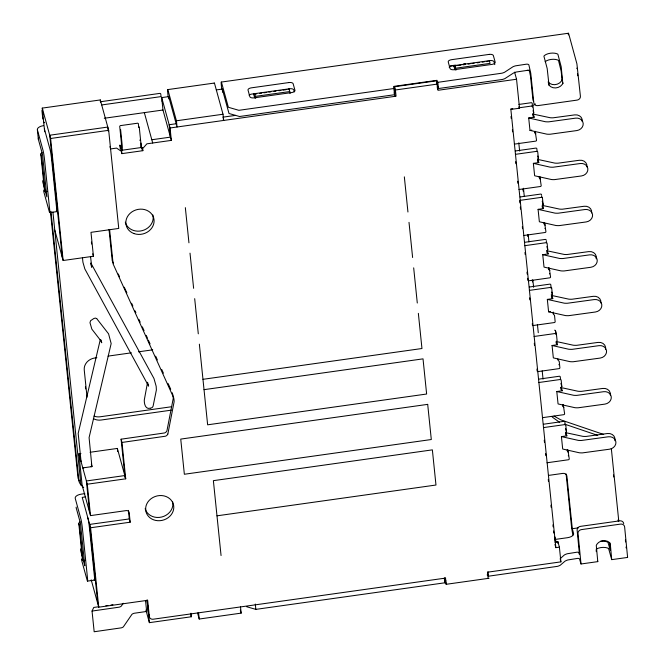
<?xml version="1.0" encoding="UTF-8"?>
<svg xmlns="http://www.w3.org/2000/svg" width="665" height="665" viewBox="0 0 665 665"><rect width="100%" height="100%" fill="white"/><g stroke="black" fill="none" stroke-linecap="round" stroke-linejoin="round"><path stroke-width="1" d="M150.398 408.177C145.394 409.831 144.147 403.713 144.28 400.072L147.447 382.882M122.161 150.215L122.343 147.655A10.075 0.707 82 0 0 122.244 145.776L120.598 129.484M140.797 147.597L140.98 145.028A10.075 0.707 82 0 0 140.889 143.15L139.234 126.857M626.106 547.877L626.098 546.913M100.332 339.483L78.179 433.389L81.072 461.66A0.939 0.449 -5.9 0 1 81.155 461.452M597.586 561.202L597.785 561.617L596.297 545.724A1.496 1.313 -15.4 0 1 596.472 545.017L596.946 544.194A8.063 7.082 -15.4 0 1 609.348 542.449L609.98 543.114A1.496 1.313 -15.4 0 1 610.27 543.762L611.725 559.647L627.61 557.428L624.618 526.888A3.774 3.317 -15.4 0 0 620.553 524.103L581.41 529.606A3.774 3.317 -15.4 0 0 578.026 533.446L581.019 563.978L579.564 559.024A1.887 0.889 -5.9 0 0 577.461 558.417L567.852 559.963A10.283 4.854 -5.9 0 0 565.026 561.152L560.287 565.217A9.651 4.555 -5.9 0 1 557.619 566.322L488.467 576.206L488.318 575.666A2.361 1.114 -5.9 0 0 487.113 574.926M167.838 434.07L174.122 401.735A24.572 21.596 -15.4 0 0 173.681 397.795L113.133 263.972L109.617 229.716M145.544 600.62L146.657 611.451L134.155 613.263A4.738 2.236 -5.9 0 0 131.969 614.302L123.358 626.862A4.771 2.253 -5.9 0 1 121.379 627.835L94.172 631.75L92.044 611.069L93.757 607.444L98.802 606.738M558.55 60.581L561.169 71.222L562.1 79.95L561.418 81.105A8.063 7.082 -15.4 0 1 548.118 81.911M562.798 83.549L561.21 66.841L557.918 54.372A1.496 0.707 -5.9 0 0 557.578 54.056L556.921 53.74A8.063 3.807 -5.9 0 0 544.519 55.486L544.07 55.951A1.496 0.707 -5.9 0 0 543.945 56.326L547.187 68.537L549.016 85.17A8.063 7.082 -15.4 0 0 562.316 84.364L562.798 83.549A1.563 1.372 -15.4 0 0 562.956 82.859L562.964 82.859M123.299 603.263L121.238 606.181A4.771 2.253 -5.9 0 1 119.251 607.153L92.044 611.069M85.037 560.312L83.059 560.587L82.319 557.918L78.769 523.297L79.991 521.784M47.082 191.387L45.104 191.661L44.372 188.993L40.773 153.997L42.028 152.576M560.171 558.691L564.386 554.951A10.283 4.854 -5.9 0 1 567.22 553.762L576.829 552.216A1.887 0.889 -5.9 0 1 578.932 552.814L579.464 554.527L577.129 530.188A3.774 3.317 -15.4 0 1 580.512 526.356L619.655 520.853A3.774 3.317 -15.4 0 1 623.72 523.638M531.95 106.159L535.4 103.94M254.687 97.913L253.681 94.264L254.745 93.699L255.684 98.378M288.061 89.426L289.117 88.869L290.065 93.541M454.902 69.759L453.896 66.101L454.96 65.544L455.899 70.216M580.994 563.987L597.769 561.626M394.578 92.568L394.162 92.834L395.126 96.325M150.756 408.16L152.26 407.487L153.075 406.265L156.391 389.906L156.167 386.265L153.964 378.485L90.872 263.049M167.721 89.609L214.313 83.059M221.304 82.069L568.434 33.25M44.68 131.761L42.252 108.104L100.307 99.941L108.678 130.315L118.752 228.436L90.98 232.343L93.433 256.249L63.142 260.505L54.779 230.132M100.265 101.77L159.766 93.399A0.939 0.831 -15.4 0 1 160.78 94.098L160.955 95.768M101.845 104.929L160.664 96.658A0.939 0.831 -15.4 0 1 161.678 97.348L162.975 110.008L171.346 140.39L146.882 143.823L142.651 148.619L142.859 150.689L121.894 153.632L121.446 152.011M168.129 96.708A3.541 3.109 -15.4 0 0 168.112 96.467L167.796 93.358A7.074 0.49 82 0 1 168.054 90.407L176.425 120.789L177.065 126.99L168.694 96.616L161.703 97.597L170.074 127.979L171.346 140.39M216.283 89.925L222.276 89.077L229.001 113.491L239.516 116.516L394.678 94.696L393.53 86.633L393.938 86.367L436.988 80.324L437.836 82.327L438.476 88.536L502.308 79.476A10.233 4.83 -5.9 0 0 504.959 78.57L513.58 72.975A9.909 4.68 -5.9 0 1 514.668 72.527L514.693 72.51A10.258 4.838 -5.9 0 1 516.181 72.036L528.451 70.191M43.749 122.709L44.68 122.576M450.272 65.868L455.375 65.145M463.547 63.998L465.591 63.715M253.681 94.264L256.715 93.832M259.749 93.408L261.769 93.125M263.797 92.842L266.823 92.41M268.851 92.127L270.871 91.845M273.905 91.413L275.925 91.13M278.959 90.706L280.979 90.423M283.007 90.132L286.033 89.709M453.896 66.101L455.916 65.818M457.944 65.536L460.978 65.103M462.998 64.821L465.018 64.538M468.052 64.106L470.072 63.823M472.1 63.541L474.12 63.258M477.154 62.834L479.174 62.543M482.208 62.119L484.228 61.837M486.248 61.554L488.276 61.263M255.476 96.367L289.857 91.537M455.691 68.212L490.072 63.374L489.332 60.706M104.272 118.262L162.975 110.008M394.229 93.067L395.16 92.934L394.52 86.733L436.456 80.831L437.994 90.29L516.547 79.243L519.523 108.204L510.861 109.417L555.849 547.652L559.39 547.154L560.903 561.867L487.47 572.199L488.102 578.4M120.199 125.652L137.821 123.175M394.037 88.495L238.876 110.315L228.361 107.281L221.644 82.876A7.074 0.49 82 0 0 221.379 85.827L221.703 88.927A3.541 3.109 -15.4 0 1 221.703 89.418M437.836 82.327L501.975 73.192A10.233 4.83 -5.9 0 0 504.577 72.252L512.939 66.774A10.233 4.83 -5.9 0 1 515.541 65.835L526.256 64.206A2.361 1.114 -5.9 0 1 528.883 64.962L530.753 73.183L533.812 102.834A3.774 3.317 -15.4 0 0 537.885 105.619L577.02 100.116A3.774 3.317 -15.4 0 0 580.412 96.284L576.912 63.84L568.774 34.048A7.074 0.49 82 0 0 568.334 34.871M42.252 108.104L50.615 138.486L108.678 130.315M176.425 120.789L223.016 114.239L223.656 120.44L223.207 118.811M394.52 86.733L395.417 89.991L437.354 84.089M176.167 123.74L169.176 124.721L170.448 137.131L151.811 139.75M222.758 117.181L235.576 115.386M437.096 87.04L438.027 86.907M170.074 127.979L396.057 96.192L395.417 89.991M120.997 150.381L141.961 147.431L142.859 150.689M518.891 104.438L531.169 102.718A0.939 0.831 -15.4 0 1 532.191 103.408L532.565 107.073M510.72 108.969L512.748 108.686M518.85 107.83L532.067 105.968A0.939 0.831 -15.4 0 1 533.081 106.666L533.746 113.075A2.951 2.594 -15.4 0 0 534.17 117.215L528.7 117.979L529.98 130.39L546.879 134.164A12.494 5.894 -5.9 0 0 550.13 134.23L576.838 130.564A7.074 6.218 -15.4 0 0 583.188 123.374A7.074 6.218 -15.4 0 0 575.566 118.154L548.849 121.828A12.377 5.844 -5.9 0 1 545.275 121.712L528.7 117.979M529.98 130.39L531.801 130.132M514.328 144.13L535.674 141.13A0.939 0.831 -15.4 0 0 536.522 140.174L535.192 131.321M49.667 212.634L56.658 211.653M515.367 150.972L535.832 148.096A0.939 0.831 -15.4 0 1 536.846 148.785L537.129 151.537M515.375 154.347L536.721 151.346A0.939 0.831 -15.4 0 1 537.744 152.044L538.401 158.453A2.951 2.594 -15.4 0 0 538.825 162.593L533.363 163.357L534.635 175.768L551.534 179.542A12.643 5.968 -5.9 0 0 554.427 179.625L581.501 175.942A7.074 6.218 -15.4 0 0 587.852 168.752A7.074 6.218 -15.4 0 0 580.221 163.532L553.155 167.214A12.494 5.894 -5.9 0 1 549.93 167.098L533.363 163.357M518.983 189.508L540.337 186.508A0.939 0.831 -15.4 0 0 541.185 185.552L539.855 176.699M520.088 196.965L540.554 194.089A0.939 0.831 -15.4 0 1 541.568 194.787M520.096 200.348L541.451 197.347A0.939 0.831 -15.4 0 1 542.465 198.037L543.122 204.454A2.951 2.594 -15.4 0 0 543.546 208.586L538.085 209.359L539.357 221.769L555.923 225.501A12.494 5.894 -5.9 0 0 559.149 225.618L586.222 221.935A7.074 6.218 -15.4 0 0 592.573 214.753A7.074 6.218 -15.4 0 0 584.942 209.525L558.234 213.199A12.494 5.894 -5.9 0 1 554.992 213.124L538.085 209.359M523.712 235.51L545.059 232.501A0.939 0.831 -15.4 0 0 545.907 231.545L544.577 222.692M524.743 242.301L545.209 239.425A0.939 0.831 -15.4 0 1 546.223 240.123M524.751 245.684L546.106 242.683A0.939 0.831 -15.4 0 1 547.12 243.373L547.777 249.791A2.951 2.594 -15.4 0 0 548.201 253.922L542.74 254.695L544.012 267.106L560.919 270.871A12.494 5.894 -5.9 0 0 564.161 270.946L590.877 267.272A7.074 6.218 -15.4 0 0 597.228 260.09A7.074 6.218 -15.4 0 0 589.597 254.861L562.889 258.535A12.494 5.894 -5.9 0 1 559.639 258.461L542.74 254.695M528.359 280.846L549.714 277.837A0.939 0.831 -15.4 0 0 550.562 276.881L549.232 268.028M529.332 287.022L549.797 284.138A0.939 0.831 -15.4 0 1 550.811 284.836L551.185 288.502M529.34 290.397L550.695 287.396A0.939 0.831 -15.4 0 1 551.709 288.095L552.366 294.504A2.951 2.594 -15.4 0 0 552.79 298.643L547.328 299.408L548.6 311.819L565.508 315.584A12.494 5.894 -5.9 0 0 568.75 315.659L595.466 311.993A7.074 6.218 -15.4 0 0 601.817 304.803A7.074 6.218 -15.4 0 0 594.194 299.582L567.478 303.248A12.494 5.894 -5.9 0 1 564.236 303.174L547.328 299.408M96.857 357.687L94.829 357.969A11.795 10.366 -15.4 0 0 84.239 369.948L87.032 397.188M108.029 356.116L131.387 352.824M138.503 351.827L152.717 349.823M548.6 311.819L550.429 311.561M532.956 325.559L554.302 322.558A0.939 0.831 -15.4 0 0 555.15 321.594L554.494 315.185A2.951 2.594 -15.4 0 1 553.305 312.084M202.966 379.316L421.959 348.518L418.351 313.356M534.078 336.482L555.425 333.473A0.939 0.831 -15.4 0 1 556.439 334.171L557.095 340.588A2.951 2.594 -15.4 0 0 557.519 344.719L552.058 345.492L553.338 357.895L569.905 361.635A12.494 5.894 -5.9 0 0 573.13 361.752L600.196 358.069A7.074 6.218 -15.4 0 0 606.547 350.879A7.074 6.218 -15.4 0 0 598.924 345.659L572.208 349.333A12.377 5.844 -5.9 0 1 568.633 349.225L552.058 345.492M204.03 389.657L423.023 358.859L426.631 394.021L207.638 424.819L199.359 344.162M171.395 406.764L100.299 416.764A11.795 10.366 -15.4 0 1 94.056 416.099M171.279 410.164L101.196 420.022A11.795 10.366 -15.4 0 1 93.374 418.609M537.686 371.635L559.032 368.634A0.939 0.831 -15.4 0 0 559.88 367.679L559.223 361.27A2.951 2.594 -15.4 0 1 557.835 358.959M538.791 379.141L559.257 376.257A0.939 0.831 -15.4 0 1 560.271 376.955L560.553 379.707M125.037 477.586L121.097 439.191L164.637 432.94A4.156 3.649 -15.4 0 0 166.932 430.812L173.224 398.485A24.572 21.596 -15.4 0 0 172.784 394.545L172.676 394.079M538.8 382.516L560.154 379.516A0.939 0.831 -15.4 0 1 561.169 380.214L561.825 386.623A2.951 2.594 -15.4 0 0 562.249 390.762L556.788 391.527L558.06 403.938L574.967 407.703A12.494 5.894 -5.9 0 0 578.209 407.778L604.926 404.112A7.074 6.218 -15.4 0 0 611.276 396.922A7.074 6.218 -15.4 0 0 603.645 391.702L576.937 395.367A12.494 5.894 -5.9 0 1 573.687 395.293L556.788 391.527M121.097 439.191L121.994 442.449L165.535 436.198A4.156 3.649 -15.4 0 0 167.829 434.07M85.71 496.896L82.219 497.387L90.581 527.769L130.182 522.2L129.201 512.69A2.826 2.485 -15.4 0 0 126.15 510.604L90.507 515.616L82.136 485.242L78.919 453.846L80.939 453.555M90.041 452.275L117.356 448.434L125.727 478.817L87.281 484.22L78.919 453.846M82.784 467.902L91.978 466.606L91.329 464.253M124.829 475.558L86.384 480.97L89.609 512.366M542.407 417.678L563.762 414.677A0.939 0.831 -15.4 0 0 564.61 413.721L563.28 404.869M543.421 424.228L563.887 421.352A0.939 0.831 -15.4 0 1 564.901 422.042L565.183 424.794M543.43 427.603L564.776 424.603A0.939 0.831 -15.4 0 1 565.799 425.301L566.455 431.71A2.951 2.594 -15.4 0 0 566.879 435.849L561.418 436.614L562.69 449.025L579.257 452.765A12.494 5.894 -5.9 0 0 582.482 452.882L609.556 449.199A7.074 6.218 -15.4 0 0 615.906 442.009A7.074 6.218 -15.4 0 0 608.276 436.789L581.567 440.454A12.494 5.894 -5.9 0 1 578.317 440.38L561.418 436.614M84.812 493.646L81.321 494.137A7.074 3.342 -5.9 0 0 75.228 498.376L80.839 518.758A7.074 0.49 82 0 1 82.377 528.218L87.423 577.361A7.074 0.49 82 0 1 87.165 580.312L81.546 559.922A7.074 3.342 -5.9 0 1 81.612 558.874M130.182 522.2L129.284 518.941L89.659 524.402L97.813 603.82M547.037 462.765L568.392 459.764A0.939 0.831 -15.4 0 0 569.24 458.808L567.902 449.956M216.981 515.824L435.974 485.026L432.366 449.864L213.374 480.662L221.063 555.549M548.434 475.417L562.831 473.397A3.774 3.317 -15.4 0 1 566.896 476.182L572.291 528.708L573.596 533.455A7.074 3.342 -5.9 0 1 567.503 537.694L554.735 539.49M87.497 581.11L94.488 580.129M572.291 528.708L578.367 527.86M554.793 542.008L557.852 541.576L559.39 547.154M105.86 605.74L107.88 605.458M110.905 605.034L112.925 604.751M91.196 579.813L98.736 607.187L147.655 600.312L149.334 616.605A3.541 3.109 -15.4 0 0 153.15 619.215L445.533 578.093L446.165 584.302L489.033 578.267M145.918 610.063L149.384 622.656L191.329 616.763L190.963 613.213M246.649 606.729L255.842 609.373L444.785 582.806L444.336 578.367M197.563 613.03L199.217 619.032L241.154 613.13L240.514 606.929M437.445 86.541L438.476 88.536M533.106 114.314L533.471 114.322A12.386 5.844 -5.9 0 1 534.535 114.397L550.171 117.73A12.643 5.968 -5.9 0 0 553.064 117.813L574.668 114.895A7.074 6.218 -15.4 0 1 582.249 121.595M537.761 159.691L538.126 159.7A12.078 5.702 -5.9 0 1 539.523 159.808L554.834 163.108A12.494 5.894 -5.9 0 0 558.076 163.174L579.331 160.273A7.074 6.218 -15.4 0 1 586.912 166.973M542.49 205.685L542.856 205.701A12.078 5.702 -5.9 0 1 544.244 205.801L559.556 209.101A12.643 5.968 -5.9 0 0 562.44 209.192L584.053 206.275A7.074 6.218 -15.4 0 1 591.634 212.975M547.145 251.021L547.511 251.038A12.386 5.844 -5.9 0 1 548.567 251.104L564.211 254.437A12.643 5.968 -5.9 0 0 567.095 254.52L588.708 251.611A7.074 6.218 -15.4 0 1 596.189 258.793M551.734 295.742L552.1 295.75A12.078 5.702 -5.9 0 1 553.496 295.859L568.799 299.159A12.494 5.894 -5.9 0 0 572.041 299.225L593.296 296.324A7.074 6.218 -15.4 0 1 600.877 303.024M603.654 434.461L560.844 419.889L554.012 416.074M564.66 424.137L597.735 435.392M608.334 548.359L607.669 548.051A8.063 3.807 -5.9 0 0 596.123 549.182M559.423 422.192L552.823 417.487A33.657 29.576 -15.4 0 1 551.85 416.49M627.569 557.42L627.411 557.004M121.894 153.632L121.678 151.57L116.599 148.087L110.59 148.935L109.949 146.633M96.708 318.593L95.378 318.094L93.865 318.502L90.573 320.713L89.983 322.7L91.845 329.125L100.889 340.812L101.728 342.774L100.939 339.89M96.683 318.568L108.57 333.838L111.163 343.564L89.085 437.612L91.87 466.207M83.699 487.578L80.939 484.96L52.926 212.093M81.463 485.458L80.232 483.954A15.777 13.865 -15.4 0 1 78.936 481.335L50.956 211.304M79.542 480.986L79.343 480.695A15.777 13.865 -15.4 0 1 79.152 480.388M611.7 559.606L608.666 548.692M113.524 263.548L112.235 260.713L109.027 229.483M118.254 273.947L119.542 276.781M124.272 287.18L126.857 292.849M131.587 303.24L132.875 306.075M135.028 310.804L135.884 312.691M138.894 319.308L140.182 322.143M142.335 326.872L144.056 330.646M146.209 335.376L147.497 338.211M148.353 340.098L150.074 343.88M155.668 356.166L157.381 359.948M161.686 369.399L163.407 373.173M168.137 383.572L170.714 389.241M172.302 392.807L172.559 393.638M548.342 82.726L549.016 85.17M529.224 70.083L530.495 76.134L532.914 99.575A3.774 3.317 -15.4 0 0 533.646 101.23M533.072 110.639L533.746 113.075M534.17 117.215L533.272 113.956A2.951 2.594 -15.4 0 1 532.906 113.74M514.594 72.144L516.547 79.243M537.727 156.017L538.401 158.453M538.825 162.593L537.927 159.334A2.951 2.594 -15.4 0 1 537.561 159.118M519.049 106.483L519.523 108.204M542.224 201.196L543.122 204.454M543.546 208.586L542.648 205.335A2.951 2.594 -15.4 0 1 542.283 205.119M546.879 246.532L547.777 249.791M548.201 253.922L547.303 250.672A2.951 2.594 -15.4 0 1 546.938 250.456M494.785 64.613L494.012 61.812A3.774 1.779 -5.9 0 0 489.806 60.598L452.125 65.901A3.774 1.779 -5.9 0 0 449.174 67.173M551.692 292.06L552.366 294.504M552.79 298.643L551.9 295.385A2.951 2.594 -15.4 0 1 551.21 294.903M555.516 330.788L556.414 334.046M556.63 341.469L557.519 344.719M560.928 383.373L561.825 386.623M562.249 390.762L561.351 387.504A2.951 2.594 -15.4 0 1 560.986 387.288M565.558 428.46L566.455 431.71M566.879 435.849L565.981 432.591A2.951 2.594 -15.4 0 1 565.616 432.375M437.321 87.855L437.769 89.484M556.256 542.549L554.627 536.655L555.034 540.562M560.263 559.548L560.903 561.867M554.951 544.394L555.849 547.652M446.165 584.302L444.91 577.503M444.519 581.825L444.785 582.806M294.312 91.837L293.797 89.966A3.774 1.779 -5.9 0 0 289.591 88.761L251.91 94.056A3.774 1.779 -5.9 0 0 249.092 95.195M223.016 114.239L214.654 83.856A7.074 0.49 82 0 0 214.205 83.374M144.338 112.626L152.709 143.008M121.678 151.57L119.891 145.061L120.299 149.051M240.323 610.129L241.154 613.13M147.572 382.275L148.628 386.124L84.837 268.934L82.934 262.259L82.493 258.037M92.759 253.806L93.433 256.249M190.506 613.762L191.329 616.763M90.656 263.423L91.712 267.272L90.59 256.732M44.389 128.91L50 149.301A7.074 0.49 82 0 1 51.538 158.76L56.583 207.896A7.074 0.49 82 0 1 56.317 210.847M40.773 153.997L41.513 156.666L45.104 191.661M78.769 523.297L79.501 525.965L83.059 560.587M82.693 558.118L80.573 550.412A7.074 3.342 -5.9 0 1 81.379 548.309M83.225 560.046L84.812 565.824L80.448 523.297L76.201 507.885A7.074 3.342 -5.9 0 1 76.184 507.104M576.888 68.121L576.971 68.703M577.536 73.732L577.744 75.768M625.391 539.922L625.599 541.942M611.326 448.543L618.783 521.136M613.471 474.935L613.687 476.98M609.581 542.432L610.237 550.196L608.026 542.482A1.496 0.707 -5.9 0 0 607.685 542.158L607.029 541.85A8.063 3.807 -5.9 0 0 600.453 541.343M535.059 131.421L535.25 133.249M539.722 176.799L539.913 178.627M541.659 195.701L541.85 197.53M544.444 222.8L544.635 224.629M546.314 241.038L546.505 242.866M549.099 268.128L549.29 269.965M555.541 330.921L555.923 334.578M563.147 404.968L563.338 406.797M566.106 473.954L571.393 525.458A7.074 0.49 82 0 0 572.922 534.918M518.783 142.825L519.631 151.088M523.446 188.237L524.294 196.491M528.21 234.67L528.949 241.894M532.873 280.081L533.613 287.305M537.428 324.454L538.276 332.708M542.199 370.895L543.047 379.15M522.973 189.109L523.18 191.171M527.636 234.512L527.844 236.582M532.291 279.923L532.507 281.985M557.852 541.576L558.051 543.538M511.019 116.442L511.227 118.495M512.383 129.791L512.599 131.853M515.658 161.661L515.874 163.731M517.669 181.262L517.885 183.332M519.681 200.863L519.897 202.933M520.321 207.056L520.529 209.118M522.333 226.657L522.54 228.718M524.976 252.451L525.192 254.512M526.988 272.051L527.204 274.113M527.628 278.236L527.835 280.298M529.639 297.837L529.847 299.898M532.283 323.631L532.499 325.692M534.303 343.231L534.51 345.293M536.946 369.017L537.162 371.087M544.253 440.205L544.469 442.267M545.633 453.613L545.84 455.675M548.276 479.407L548.492 481.468M550.928 505.192L551.135 507.254M552.939 524.793L553.147 526.855M553.571 530.986L553.787 533.047M488.01 571.775L488.467 576.206M436.456 80.831L436.822 84.38M404.337 176.857L407.944 212.01M409.008 222.359L412.616 257.513M413.68 267.854L417.288 303.016M222.276 89.077L222.592 92.177M255.302 604.061L255.842 609.373M185.344 207.655L188.951 242.816M190.015 253.157L193.623 288.319M194.687 298.66L198.295 333.822M168.694 96.616L168.935 98.944M198.577 612.831L199.217 619.032M141.961 147.431L142.268 150.423M140.955 143.108L141.47 148.096M138.337 123.607L138.744 127.564M119.7 126.225L121.329 142.285A9.992 0.698 82 0 1 121.446 144.396L121.338 146.574A9.992 0.698 82 0 0 121.454 148.694L121.562 149.891M108.179 130.98L107.78 127.065L49.725 135.228L62.252 257.255M100.307 99.941L100.515 101.994M147.073 600.129L149.384 622.656M147.065 600.063L148.436 613.354A3.541 3.109 -15.4 0 0 149.292 615.083M121.994 442.449L125.727 478.817M128.403 510.388L129.284 518.941M117.356 448.434L117.672 451.477M91.413 242.035L91.612 244.03M85.411 386.872L85.619 388.892M87.281 484.22L90.507 515.616M50.615 138.486L63.142 260.505M90.581 527.769L98.736 607.187M50.482 212.177L78.038 478.085A15.777 13.865 -15.4 0 0 78.786 479.756M37.348 129.633L38.329 139.151M596.197 550.163L596.297 551.642M562.058 79.576L562.066 79.609A1.563 1.372 -15.4 0 1 561.908 80.257M139.991 139.899A10.075 0.707 82 0 1 140.041 140.598M91.861 466.173A0.939 0.449 -5.9 0 1 91.047 466.739M83.724 467.769A0.939 0.449 -5.9 0 1 82.668 467.462M545.159 61.687A8.063 3.807 -5.9 0 1 557.561 59.95L558.218 60.257A1.496 0.707 -5.9 0 1 558.542 60.565M526.896 70.407A2.361 1.114 -5.9 0 1 529.523 71.163M444.544 581.476A2.361 1.114 -5.9 0 1 445.841 580.57M87.83 517.777A7.074 0.49 82 0 1 89.368 527.237L94.413 576.38A7.074 0.49 82 0 1 94.147 579.331M42.859 114.064A0.939 0.831 -15.4 0 1 42.959 113.607M618.226 520.978A7.074 0.49 82 0 1 618.101 519.914M38.562 138.087A7.074 3.342 -5.9 0 0 38.37 139.409L42.502 154.38L46.866 196.906L42.743 181.927A7.074 3.342 -5.9 0 1 43.549 179.833M44.247 122.543A0.939 0.831 -15.4 0 1 43.666 121.878M608.325 548.367A1.496 0.707 -5.9 0 1 608.65 548.675M44.073 189.858A7.074 3.342 -5.9 0 0 43.715 191.445L49.335 211.836A7.074 0.49 82 0 0 49.592 208.885L44.547 159.741A7.074 0.49 82 0 0 43.009 150.282L37.398 129.891A7.074 3.342 -5.9 0 1 43.491 125.66M162.551 102.053A3.541 3.109 -15.4 0 1 162.019 100.698M172.684 501.867A14.198 12.477 -15.4 0 1 161.72 517.013A14.198 12.477 -15.4 0 1 145.136 508.683M152.85 214.936A14.239 12.51 -15.4 0 1 142.185 230.655A14.239 12.51 -15.4 0 1 125.294 222.127M43.566 119.326A0.939 0.831 -15.4 0 1 42.768 118.628L41.962 110.806A0.939 0.831 -15.4 0 1 42.809 109.85M535.865 133.756A2.951 2.594 -15.4 0 1 534.485 131.454M540.52 179.134A2.951 2.594 -15.4 0 1 539.207 176.425M545.25 225.136A2.951 2.594 -15.4 0 1 543.928 222.426M549.897 270.472A2.951 2.594 -15.4 0 1 548.583 267.762M605.507 349.591A7.074 6.218 -15.4 0 0 598.026 342.409L576.779 345.31A12.377 5.844 -5.9 0 1 573.197 345.202L558.226 341.935A12.078 5.702 -5.9 0 0 556.829 341.835L556.464 341.818A12.569 5.935 -5.9 0 0 556.098 341.81M563.945 407.304A2.951 2.594 -15.4 0 1 562.632 404.594M610.337 395.143A7.074 6.218 -15.4 0 0 602.756 388.443L581.501 391.344A12.377 5.844 -5.9 0 1 577.927 391.236L562.947 387.978A12.078 5.702 -5.9 0 0 561.551 387.87L561.194 387.861A12.569 5.935 -5.9 0 0 560.819 387.853M614.859 440.72A7.074 6.218 -15.4 0 0 607.378 433.53L586.131 436.431A12.494 5.894 -5.9 0 1 582.889 436.356L567.577 433.065A12.078 5.702 -5.9 0 0 566.181 432.957L565.815 432.948A12.569 5.935 -5.9 0 0 565.45 432.94M568.575 452.391A2.951 2.594 -15.4 0 1 567.262 449.681M545.009 228.294A0.939 0.831 -15.4 0 1 544.968 228.619M549.664 273.631A0.939 0.831 -15.4 0 1 549.623 273.955M554.527 330.222A0.939 0.831 -15.4 0 1 555.366 330.505M558.982 364.42A0.939 0.831 -15.4 0 1 558.924 364.811M568.342 455.55A0.939 0.831 -15.4 0 1 568.301 455.874M288.951 82.551L251.279 87.855A3.774 1.779 -5.9 0 0 248.028 90.116L249.824 96.649A3.774 1.779 -5.9 0 0 254.03 97.863L291.711 92.56A3.774 1.779 -5.9 0 0 294.961 90.307L293.157 83.765A3.774 1.779 -5.9 0 0 288.951 82.551M489.166 54.397L451.493 59.692A3.774 1.779 -5.9 0 0 448.243 61.953L450.039 68.495A3.774 1.779 -5.9 0 0 454.245 69.7L491.925 64.405A3.774 1.779 -5.9 0 0 495.176 62.144L493.372 55.602A3.774 1.779 -5.9 0 0 489.166 54.397M427.695 404.362L180.739 439.091L184.355 474.253L431.302 439.523L427.695 404.362M173.582 505.117L172.468 502.05A14.198 12.477 -15.4 0 0 157.256 495.89A14.198 12.477 -15.4 0 0 145.685 507.877L145.843 511.144A14.198 12.477 -15.4 0 0 162.169 520.371A14.198 12.477 -15.4 0 0 173.582 505.117M134.056 233.59A14.239 12.51 -15.4 0 0 154.039 219.799A14.239 12.51 -15.4 0 0 131.82 211.96A14.239 12.51 -15.4 0 0 134.056 233.59"/></g></svg>
